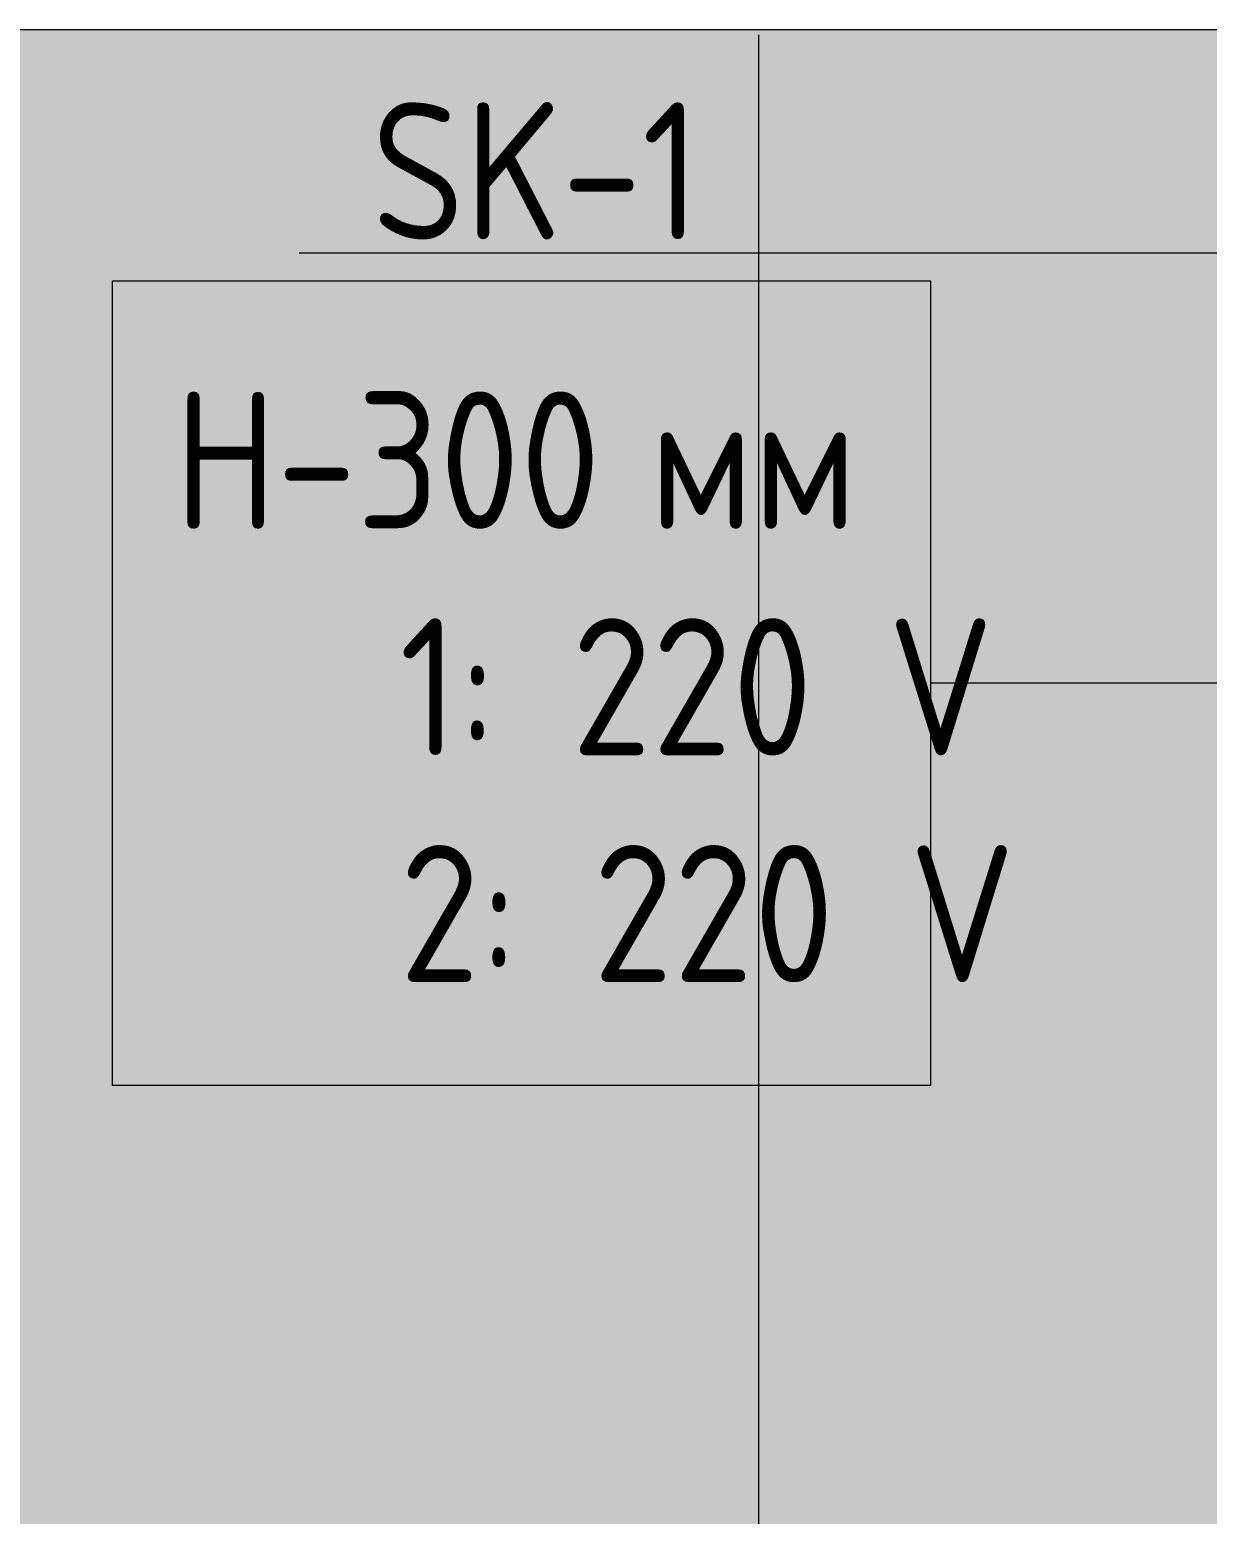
# Model space of a CAD drawing. Header units: millimetres. Extents: x 35111 to 235598, y -8553 to 29000.
# Drawn here: x 64489 to 66380, y 24976 to 27358 of the extents above; entities that cross this region are included whole.
import ezdxf

# ---------------------------------------------------------------- set-up
doc = ezdxf.new("R2010")
doc.units = ezdxf.units.MM
doc.linetypes.add('Осевая', pattern=[3175, 635, -476.25, 1587.5, -476.25])
for name, color, linetype, lineweight in [('A-DETL', 7, 'Continuous', 9), ('E-ELEC-FIXT-IDEN', 7, 'Continuous', 9), ('Оси', 7, 'Continuous', 9), ('Оси-2', 7, 'Осевая', 9)]:
    doc.layers.add(name, color=color, linetype=linetype, lineweight=lineweight)
doc.layers.add('A-DETL-GENF-1', color=7, linetype='Continuous', lineweight=9, true_color=0xd4d4d4)
doc.styles.add('GOST Common_1', font='GOST_Common.ttf', dxfattribs={"width": 0.9, "height": 220})

msp = doc.modelspace()

# ---------------------------------------------------------------- hatches: boundary and pattern name
at = {"layer": 'A-DETL-GENF-1'}
h = msp.add_hatch(color=256, dxfattribs=at)
h.paths.add_polyline_path([(79002.7, -258), (84826.2, -258), (84826.2, 3300), (75858, 3300), (75858, -258), (76090.9, -258)])
h.paths.add_polyline_path([(66560, 11900), (66560, 27358), (41910, 27358), (41910, 23858), (38510, 23858), (38510, 23799.7), (38742.7, 23799.7), (38742.7, 15358), (42380, 15358), (42380, 11900), (64444, 11900)])
h.paths.add_polyline_path([(81914.4, 15650), (84500.7, 15650), (84500.7, 18590), (74040, 18590), (74040, 15650), (79002.7, 15650)])

# ---------------------------------------------------------------- linework, layer by layer
at = {"layer": 'A-DETL'}
msp.add_line((66560, 27358), (41910, 27358), dxfattribs=at)
at = {"layer": 'E-ELEC-FIXT-IDEN'}
msp.add_line((66781, 26309.1), (65935.6, 26309.6), dxfattribs=at)
at = {"layer": 'E-ELEC-FIXT-IDEN', "flags": 128}
msp.add_lwpolyline([(64622.3, 26955.1), (65935.6, 26955.1), (65935.6, 25664.1), (64622.3, 25664.1)], close=True, dxfattribs=at)
at = {"layer": 'Оси'}
msp.add_line((65660, 24850), (65660, 27350), dxfattribs=at)
at = {"layer": 'Оси-2'}
msp.add_line((38410.7, 27000), (82250, 27000), dxfattribs=at)

# ---------------------------------------------------------------- texts
at = {"layer": 'E-ELEC-FIXT-IDEN', "char_height": 220, "attachment_point": 1, "style": 'GOST Common_1'}
for s, insert, width in [('SK-1', (65038.2, 27241.4), 656.582), ('H-300 ', (64722.3, 26777.4), 923.544), ('мм', (65484.3, 26777.4), 375.19), ('   1: 220 V', (64722.3, 26413.6), 1291.519), ('   2: 220 V', (64722.3, 26049.8), 1342.025)]:
    msp.add_mtext(s, dxfattribs=dict(at, insert=insert, width=width))

doc.saveas('drawing.dxf')
